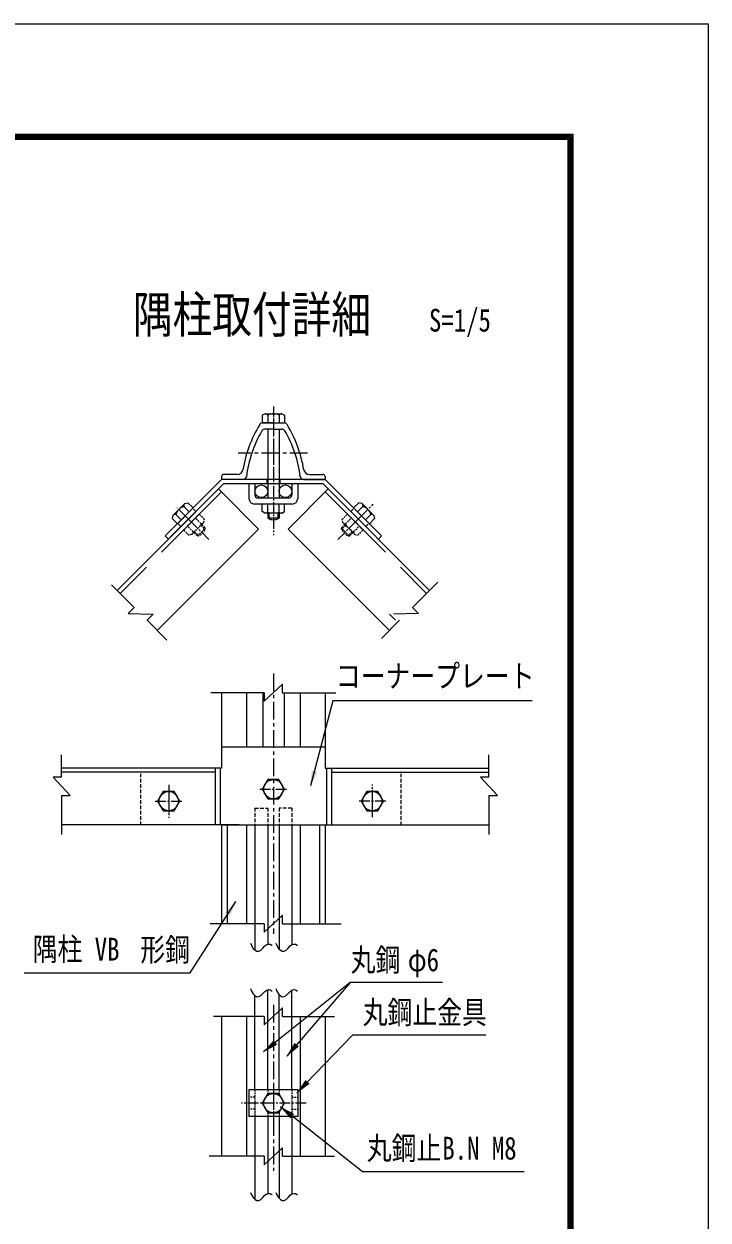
# Model space of a CAD drawing. Units: millimetres, scale not verified, with parts at other scales. Extents: x -4455 to 4455, y -3150 to 3150.
# Drawn here: x 3007 to 4455, y 618 to 3150 of the extents above; entities that cross this region are included whole.
import ezdxf
from ezdxf.enums import TextEntityAlignment as Align

# ---------------------------------------------------------------- set-up
doc = ezdxf.new("R2010")
doc.units = ezdxf.units.MM
doc.header["$LTSCALE"] = 30
for name, pattern in [('DASHED', [7.5, 6, -1.5]), ('USER1', [2, 1.25, -0.25, 0.25, -0.25]), ('USER2', [0.1875, 0.125, -0.0625]), ('USER4', [1.125, 0.75, -0.125, 0.125, -0.125]), ('USER5', [0.375, 0.25, -0.125])]:
    doc.linetypes.add(name, pattern=pattern)
for name, color, linetype, lineweight in [('0-0_D-STR-TXT', 3, 'Continuous', 13), ('0-1_D-STR2', 2, 'Continuous', 13), ('0-2_D-STR1', 1, 'Continuous', 18), ('0-3_D-STR-DIM', 4, 'Continuous', 13), ('0-4_D-BMK', 2, 'USER4', 13), ('0-6_D-STR3', 3, 'Continuous', 13), ('0-C_7詳細', 3, 'Continuous', 18), ('0-D_5寸法', 3, 'Continuous', 18), ('1-0_9断面', 7, 'Continuous', 9), ('1-1_D-TTL', 7, 'Continuous', 9)]:
    doc.layers.add(name, color=color, linetype=linetype, lineweight=lineweight)
doc.layers.add('0-8_D-TTL-TXT', color=7, linetype='Continuous')
doc.styles.add('ＭＳ ゴシック', font='')
doc.styles.get('ＭＳ ゴシック').set_extended_font_data('MS Gothic')

msp = doc.modelspace()

# ---------------------------------------------------------------- linework, layer by layer
at = {"layer": '0-0_D-STR-TXT'}
for points in [[(4082.44, 1717.79), (3661.11, 1717.79), (3613.81, 1537.52)], [(3007.37, 1141.53), (3358.46, 1141.53), (3455.27, 1292.72)], [(3892.91, 1121.01), (3697.35, 1121.01), (3514.23, 974.46)], [(3984.76, 1009.97), (3702.21, 1009.97), (3584.91, 887.69)], [(4066.02, 720.31), (3723.71, 720.31), (3549.68, 858.37)]]:
    msp.add_lwpolyline(points, dxfattribs=at)
for points in [[(3613.22, 1535.29), (3616.18, 1570.18), (3627.77, 1567.14)], [(3456.51, 1294.66), (3442.95, 1262.37), (3432.86, 1268.83)], [(3512.43, 973.03), (3535.63, 999.26), (3543.11, 989.91)], [(3583.31, 886.03), (3602.87, 915.08), (3611.52, 906.78)], [(3547.88, 859.8), (3578.63, 843.05), (3571.18, 833.66)]]:
    msp.add_solid(points, dxfattribs=at)
at = {"layer": '0-1_D-STR2', "color": 3, "linetype": 'USER5'}
for p, q in [((3495.97, 1490.63), (3495.97, 1455.29)), ((3495.97, 1490.63), (3522.97, 1490.63)), ((3522.97, 1490.63), (3522.97, 1455.29)), ((3573.87, 1490.63), (3546.87, 1490.63)), ((3546.87, 1490.63), (3546.87, 1455.29)), ((3573.87, 1490.63), (3573.87, 1455.29))]:
    msp.add_line(p, q, dxfattribs=at)
at = {"layer": '0-1_D-STR2', "color": 7, "lineweight": 9}
for p, q in [((3495.97, 1455.29), (3495.97, 1189.74)), ((3522.97, 1455.29), (3522.97, 1202.12)), ((3546.87, 1455.29), (3546.87, 1192.51)), ((3573.87, 1455.29), (3573.87, 1201.12)), ((3495.97, 894.37), (3495.97, 1093.31)), ((3522.97, 894.37), (3522.97, 1105.69)), ((3546.87, 894.37), (3546.87, 1096.08)), ((3573.87, 894.37), (3573.87, 1104.69)), ((3495.97, 837.37), (3495.97, 662.06)), ((3522.97, 837.37), (3522.97, 674.44)), ((3546.87, 837.37), (3546.87, 664.83)), ((3573.87, 837.37), (3573.87, 673.44))]:
    msp.add_line(p, q, dxfattribs=at)
at = {"layer": '0-1_D-STR2', "color": 7, "linetype": 'USER4', "lineweight": 9}
msp.add_line((3604.46, 865.87), (3467.12, 865.87), dxfattribs=at)
at = {"layer": '0-1_D-STR2', "color": 7, "lineweight": 9}
for centre in [(3509.47, 2161.11), (3560.37, 2161.11)]:
    msp.add_circle(centre, 13.5, dxfattribs=at)
at = {"layer": '0-2_D-STR1', "linetype": 'DASHED'}
for p, q in [((3425.16, 2159.52), (3210.64, 1945)), ((3644.69, 2159.52), (3859.2, 1945))]:
    msp.add_line(p, q, dxfattribs=at)
at = {"layer": '0-2_D-STR1'}
for p, q in [((3503.64, 2081.03), (3418.79, 2165.88)), ((3566.2, 2081.03), (3651.05, 2165.88)), ((3640.45, 2176.49), (3865.57, 1951.37)), ((3503.64, 2081.03), (3289.13, 1866.51)), ((3566.2, 2081.03), (3780.71, 1866.51)), ((3425.42, 1734.49), (3425.42, 1575.29)), ((3477.92, 1734.49), (3477.92, 1620.29)), ((3512.42, 1734.49), (3512.42, 1620.29)), ((3512.45, 1734.49), (3512.45, 1620.29)), ((3557.42, 1734.49), (3557.42, 1620.29)), ((3557.45, 1734.49), (3557.45, 1620.29)), ((3591.92, 1734.49), (3591.92, 1620.29)), ((3644.42, 1734.49), (3644.42, 1575.29)), ((3425.42, 1575.29), (3086.68, 1575.29)), ((3644.42, 1575.29), (3991.03, 1575.29)), ((3411.82, 1566.29), (3086.68, 1566.29)), ((3658.03, 1566.29), (3988.78, 1566.29)), ((3462.83, 1455.29), (3086.68, 1455.29)), ((3425.42, 1455.29), (3425.42, 1245.63)), ((3437.42, 1455.29), (3437.42, 1245.63)), ((3477.92, 1455.29), (3477.92, 1245.63)), ((3591.92, 1455.29), (3591.92, 1245.63)), ((3609.26, 1455.29), (3991.03, 1455.29)), ((3632.42, 1455.29), (3632.42, 1245.63)), ((3644.42, 1455.29), (3644.42, 1245.63)), ((3425.42, 1049.55), (3425.42, 753.42)), ((3477.92, 1049.55), (3477.92, 753.42)), ((3591.92, 1049.55), (3591.92, 753.42)), ((3644.42, 1049.55), (3644.42, 753.42))]:
    msp.add_line(p, q, dxfattribs=at)
at = {"layer": '0-3_D-STR-DIM'}
for p, q in [((3240.33, 1915.31), (3192.47, 1963.18)), ((3829.51, 1915.31), (3882.95, 1968.75)), ((3240.33, 1915.31), (3227.6, 1902.59)), ((3227.6, 1902.59), (3280.48, 1900.63)), ((3267.75, 1887.9), (3280.48, 1900.63)), ((3793.1, 1887.9), (3780.37, 1900.63)), ((3842.24, 1902.59), (3789.37, 1900.63)), ((3829.51, 1915.31), (3842.24, 1902.59)), ((3267.75, 1887.9), (3309.59, 1846.05)), ((3802.1, 1887.9), (3763.95, 1849.75)), ((3515.54, 1716.49), (3554.31, 1752.49)), ((3554.31, 1734.49), (3554.31, 1752.49)), ((3515.54, 1734.49), (3402.5, 1734.49)), ((3515.54, 1734.49), (3515.54, 1716.49)), ((3554.31, 1734.49), (3667.08, 1734.49)), ((3515.54, 1245.63), (3401.09, 1245.63)), ((3515.54, 1227.63), (3554.31, 1263.63)), ((3515.54, 1245.63), (3515.54, 1227.63)), ((3554.31, 1245.63), (3554.31, 1263.63)), ((3554.31, 1245.63), (3678.34, 1245.63)), ((3515.54, 1031.55), (3554.31, 1067.55)), ((3554.31, 1049.55), (3554.31, 1067.55)), ((3515.54, 1049.55), (3408.34, 1049.55)), ((3515.54, 1049.55), (3515.54, 1031.55)), ((3554.31, 1049.55), (3664.5, 1049.55)), ((3515.54, 735.42), (3554.31, 771.42)), ((3554.31, 753.42), (3554.31, 771.42)), ((3515.54, 753.42), (3399.13, 753.42)), ((3515.54, 753.42), (3515.54, 735.42)), ((3554.31, 753.42), (3664.5, 753.42))]:
    msp.add_line(p, q, dxfattribs=at)
for points in [[(3486.38, 1204.72), (3488.65, 1199.59), (3492.32, 1193.56), (3496.12, 1189.59), (3500.03, 1187.65), (3504.05, 1187.77), (3508.19, 1189.93), (3512.44, 1194.14), (3516.67, 1198.57), (3520.74, 1201.41), (3524.66, 1202.65), (3528.41, 1202.3), (3532.01, 1200.36), (3532.38, 1199.98)], [(3539.92, 1204.72), (3542.19, 1199.59), (3545.87, 1193.56), (3549.66, 1189.59), (3553.57, 1187.65), (3557.59, 1187.77), (3561.73, 1189.93), (3565.98, 1194.14), (3570.21, 1198.57), (3574.29, 1201.41), (3578.2, 1202.65), (3581.96, 1202.3), (3585.55, 1200.36), (3585.93, 1199.98)], [(3486.38, 1108.29), (3488.65, 1103.16), (3492.32, 1097.13), (3496.12, 1093.16), (3500.03, 1091.23), (3504.05, 1091.34), (3508.19, 1093.5), (3512.44, 1097.71), (3516.67, 1102.14), (3520.74, 1104.98), (3524.66, 1106.22), (3528.41, 1105.87), (3532.01, 1103.93), (3532.38, 1103.55)], [(3539.92, 1108.29), (3542.19, 1103.16), (3545.87, 1097.13), (3549.66, 1093.16), (3553.57, 1091.23), (3557.59, 1091.34), (3561.73, 1093.5), (3565.98, 1097.71), (3570.21, 1102.14), (3574.29, 1104.98), (3578.2, 1106.22), (3581.96, 1105.87), (3585.55, 1103.93), (3585.93, 1103.55)], [(3486.38, 677.04), (3488.65, 671.91), (3492.32, 665.88), (3496.12, 661.91), (3500.03, 659.97), (3504.05, 660.09), (3508.19, 662.25), (3512.44, 666.46), (3516.67, 670.89), (3520.74, 673.73), (3524.66, 674.97), (3528.41, 674.62), (3532.01, 672.68), (3532.38, 672.3)], [(3539.92, 677.04), (3542.19, 671.91), (3545.87, 665.88), (3549.66, 661.91), (3553.57, 659.97), (3557.59, 660.09), (3561.73, 662.25), (3565.98, 666.46), (3570.21, 670.89), (3574.29, 673.73), (3578.2, 674.97), (3581.96, 674.62), (3585.55, 672.68), (3585.93, 672.3)]]:
    msp.add_lwpolyline(points, dxfattribs=at)
at = {"layer": '0-4_D-BMK'}
for p, q in [((3534.92, 2340.52), (3534.92, 2068.32)), ((3671.38, 2058.93), (3746.36, 2133.91)), ((3398.36, 2059.03), (3331.71, 2125.68)), ((3313.45, 1539.48), (3313.45, 1470.09)), ((3313.45, 1529.25), (3313.45, 1481.42)), ((3506.36, 1530.29), (3563.48, 1530.29)), ((3744.4, 1471.1), (3744.4, 1540.49)), ((3284.89, 1505.29), (3342.01, 1505.29)), ((3772.96, 1505.29), (3715.84, 1505.29))]:
    msp.add_line(p, q, dxfattribs=at)
at = {"layer": '0-4_D-BMK', "linetype": 'USER1'}
for p, q in [((3534.92, 2316.11), (3534.92, 2181.42)), ((3607.47, 2241.59), (3460.74, 2241.59)), ((3534.92, 1775.5), (3534.92, 1224.02)), ((3534.92, 1073.88), (3534.92, 722.62))]:
    msp.add_line(p, q, dxfattribs=at)
at = {"layer": '0-6_D-STR3'}
for p, q in [((3517.28, 2325.29), (3511.4, 2321.89)), ((3511.4, 2321.89), (3511.4, 2306.09)), ((3511.4, 2306.09), (3558.44, 2306.09)), ((3517.28, 2325.29), (3552.56, 2325.29)), ((3522.92, 2321.89), (3522.92, 2306.09)), ((3546.92, 2321.89), (3546.92, 2306.09)), ((3552.56, 2325.29), (3558.44, 2321.89)), ((3558.44, 2321.89), (3558.44, 2306.09)), ((3522.92, 2292.59), (3522.92, 2146.49)), ((3546.92, 2292.59), (3546.92, 2146.49)), ((3425.42, 2186.09), (3305.94, 2066.6)), ((3644.42, 2186.09), (3425.42, 2186.09)), ((3644.42, 2186.09), (3763.91, 2066.6)), ((3429.4, 2176.49), (3312.73, 2059.81)), ((3483.32, 2176.49), (3483.32, 2145.89)), ((3495.92, 2176.49), (3495.92, 2152.49)), ((3573.92, 2176.49), (3573.92, 2152.49)), ((3586.52, 2176.49), (3586.52, 2145.89)), ((3347.26, 2135.08), (3322.31, 2110.13)), ((3345.67, 2128.69), (3356.85, 2117.51)), ((3347.26, 2135.08), (3353.82, 2136.83)), ((3353.82, 2136.83), (3365, 2125.66)), ((3574.52, 2133.89), (3495.32, 2133.89)), ((3567.92, 2146.49), (3501.92, 2146.49)), ((3558.44, 2133.89), (3511.4, 2133.89)), ((3511.4, 2118.01), (3511.4, 2133.89)), ((3522.92, 2116.74), (3522.92, 2133.89)), ((3546.92, 2116.74), (3546.92, 2133.89)), ((3558.44, 2118.01), (3558.44, 2133.89)), ((3716.02, 2136.83), (3704.85, 2125.66)), ((3724.17, 2128.69), (3712.99, 2117.51)), ((3722.58, 2135.08), (3716.02, 2136.83)), ((3722.58, 2135.08), (3747.53, 2110.13)), ((3322.31, 2110.13), (3320.56, 2103.57)), ((3320.56, 2103.57), (3331.73, 2092.4)), ((3328.7, 2111.72), (3339.88, 2100.54)), ((3365, 2125.66), (3331.73, 2092.4)), ((3517.16, 2114.69), (3511.4, 2118.01)), ((3552.68, 2114.69), (3517.16, 2114.69)), ((3522.92, 2114.69), (3522.92, 2104.03)), ((3546.92, 2104.03), (3522.92, 2104.03)), ((3546.92, 2114.69), (3546.92, 2104.03)), ((3552.68, 2114.69), (3558.44, 2118.01)), ((3704.85, 2125.66), (3738.11, 2092.4)), ((3741.14, 2111.72), (3729.97, 2100.54)), ((3749.29, 2103.57), (3738.11, 2092.4)), ((3747.53, 2110.13), (3749.29, 2103.57)), ((3312.73, 2059.81), (3305.94, 2066.6)), ((3757.12, 2059.81), (3763.91, 2066.6)), ((3425.42, 1620.29), (3644.42, 1620.29)), ((3425.42, 1455.29), (3644.42, 1455.29)), ((3586.52, 894.37), (3483.32, 894.37)), ((3483.32, 894.37), (3483.32, 837.37)), ((3586.52, 894.37), (3586.52, 837.37)), ((3586.52, 837.37), (3483.32, 837.37))]:
    msp.add_line(p, q, dxfattribs=at)
at = {"layer": '0-6_D-STR3', "linetype": 'USER1'}
for p, q in [((3372.88, 2084.51), (3331.71, 2125.68)), ((3696.96, 2084.51), (3738.13, 2125.68)), ((3696.96, 2084.51), (3738.13, 2125.68)), ((3744.4, 1481.33), (3744.4, 1529.16))]:
    msp.add_line(p, q, dxfattribs=at)
at = {"layer": '0-6_D-STR3', "color": 1, "linetype": 'USER2'}
for p, q in [((3344.89, 2079.24), (3378.15, 2112.51)), ((3382.12, 2092.24), (3370, 2104.36)), ((3389.37, 2101.28), (3378.15, 2112.51)), ((3680.47, 2101.28), (3691.7, 2112.51)), ((3687.72, 2092.24), (3699.84, 2104.36)), ((3724.96, 2079.24), (3691.7, 2112.51)), ((3356.11, 2068.02), (3344.89, 2079.24)), ((3365.15, 2075.27), (3353.03, 2087.39)), ((3362.53, 2069.74), (3387.65, 2094.86)), ((3374.15, 2066.28), (3391.12, 2083.25)), ((3381.88, 2089.09), (3390.28, 2080.69)), ((3383.58, 2090.78), (3391.12, 2083.25)), ((3387.65, 2094.86), (3389.37, 2101.28)), ((3686.27, 2090.78), (3678.73, 2083.25)), ((3695.7, 2066.28), (3678.73, 2083.25)), ((3687.96, 2089.09), (3679.57, 2080.69)), ((3682.19, 2094.86), (3680.47, 2101.28)), ((3707.31, 2069.74), (3682.19, 2094.86)), ((3704.69, 2075.27), (3716.81, 2087.39)), ((3713.73, 2068.02), (3724.96, 2079.24)), ((3362.53, 2069.74), (3356.11, 2068.02)), ((3366.61, 2073.81), (3374.15, 2066.28)), ((3368.3, 2075.51), (3376.7, 2067.12)), ((3701.54, 2075.51), (3693.15, 2067.12)), ((3703.24, 2073.81), (3695.7, 2066.28)), ((3707.31, 2069.74), (3713.73, 2068.02)), ((3495.92, 894.37), (3495.92, 837.37)), ((3522.97, 894.37), (3522.97, 885.91)), ((3546.87, 894.37), (3546.87, 885.91)), ((3573.92, 894.37), (3573.92, 837.37)), ((3495.92, 878.62), (3483.32, 878.62)), ((3573.92, 878.62), (3586.52, 878.62)), ((3495.92, 853.12), (3483.32, 853.12)), ((3522.97, 845.83), (3522.97, 837.37)), ((3546.87, 845.83), (3546.87, 837.37)), ((3573.92, 853.12), (3586.52, 853.12))]:
    msp.add_line(p, q, dxfattribs=at)
at = {"layer": '0-6_D-STR3', "linetype": 'USER5'}
for p, q in [((3371.06, 2118.15), (3364.27, 2124.94)), ((3371.06, 2118.15), (3364.27, 2124.94)), ((3698.78, 2118.15), (3705.57, 2124.94)), ((3698.78, 2118.15), (3705.57, 2124.94)), ((3339.24, 2086.33), (3332.45, 2093.12)), ((3339.24, 2086.33), (3332.45, 2093.12)), ((3730.6, 2086.33), (3737.39, 2093.12)), ((3730.6, 2086.33), (3737.39, 2093.12))]:
    msp.add_line(p, q, dxfattribs=at)
at = {"layer": '0-6_D-STR3', "color": 1}
for p, q in [((3525.32, 2114.69), (3525.32, 2102.81)), ((3544.52, 2114.69), (3544.52, 2102.81))]:
    msp.add_line(p, q, dxfattribs=at)
at = {"layer": '0-6_D-STR3', "color": 1, "linetype": 'USER5'}
for p, q in [((3253.45, 1563.29), (3253.45, 1455.29)), ((3804.4, 1563.29), (3804.4, 1455.29))]:
    msp.add_line(p, q, dxfattribs=at)
at = {"layer": '0-6_D-STR3', "color": 1, "linetype": 'USER1'}
msp.add_line((3534.92, 904.01), (3534.92, 827.44), dxfattribs=at)
at = {"layer": '0-6_D-STR3'}
msp.add_lwpolyline([(3640.45, 2176.49), (3429.4, 2176.49), (3204.28, 1951.37)], dxfattribs=at)
for points in [[(3558.44, 1530.29), (3546.68, 1550.66), (3523.16, 1550.66), (3511.4, 1530.29), (3523.16, 1509.92), (3546.68, 1509.92)], [(3336.97, 1505.29), (3325.21, 1525.66), (3301.69, 1525.66), (3289.93, 1505.29), (3301.69, 1484.92), (3325.21, 1484.92)], [(3720.88, 1505.29), (3732.64, 1484.92), (3756.16, 1484.92), (3767.92, 1505.29), (3756.16, 1525.66), (3732.64, 1525.66)], [(3558.44, 865.87), (3546.68, 886.24), (3523.16, 886.24), (3511.4, 865.87), (3523.16, 845.5), (3546.68, 845.5)]]:
    msp.add_lwpolyline(points, close=True, dxfattribs=at)
for centre in [(3534.92, 1530.29), (3313.45, 1505.29), (3744.4, 1505.29), (3534.92, 865.87)]:
    msp.add_circle(centre, 20.4, dxfattribs=at)
for centre, radius, start, end in [((3517.59, 2319.41), 5.88, 24.94299, 92.968), ((3534.92, 2302.38), 22.91, 58.40741, 121.59259), ((3552.26, 2319.41), 5.88, 87.032, 155.05701), ((3501.92, 2152.49), 6, 180, 270), ((3567.92, 2152.49), 6, 270, 0), ((3350.98, 2106.41), 22.91, 103.40741, 166.59259), ((3351.2, 2130.71), 5.88, 132.032, 200.05701), ((3495.32, 2145.89), 12, 180, 270), ((3574.52, 2145.89), 12, 270, 0), ((3718.64, 2130.71), 5.88, 339.94299, 47.968), ((3718.86, 2106.41), 22.91, 13.40741, 76.59259), ((3326.68, 2106.19), 5.88, 69.94299, 137.968), ((3517.16, 2123.77), 9.09, 270, 309.3382), ((3534.92, 2150.69), 36, 250.52878, 289.47122), ((3534.92, 2124.81), 24, 240, 300), ((3552.68, 2123.77), 9.09, 230.6618, 270), ((3743.16, 2106.19), 5.88, 42.032, 110.05701)]:
    msp.add_arc(centre, radius, start, end, dxfattribs=at)
at = {"layer": '0-6_D-STR3', "color": 1, "linetype": 'USER2'}
for centre, radius, start, end in [((3349.64, 2107.76), 36, 295.52878, 334.47122), ((3367.93, 2089.46), 24, 285, 345), ((3381.23, 2101.28), 9.09, 275.6618, 315), ((3701.91, 2089.46), 24, 195, 255), ((3688.62, 2101.28), 9.09, 225, 264.3382), ((3720.21, 2107.76), 36, 205.52878, 244.47122), ((3356.11, 2076.17), 9.09, 315, 354.3382), ((3713.74, 2076.17), 9.09, 185.6618, 225)]:
    msp.add_arc(centre, radius, start, end, dxfattribs=at)
at = {"layer": '0-C_7詳細', "color": 1, "linetype": 'USER5'}
for p, q in [((3521.42, 2186.09), (3521.42, 2176.49)), ((3548.42, 2186.09), (3548.42, 2176.49))]:
    msp.add_line(p, q, dxfattribs=at)
at = {"layer": '0-C_7詳細'}
for p, q in [((3495.92, 2176.49), (3483.32, 2176.49)), ((3586.52, 2176.49), (3573.92, 2176.49))]:
    msp.add_line(p, q, dxfattribs=at)
at = {"layer": '0-C_7詳細', "color": 4}
for p, q in [((3086.68, 1555.79), (3086.68, 1603.31)), ((3991.03, 1555.79), (3991.03, 1603.31)), ((3068.68, 1555.79), (3104.68, 1517.02)), ((3086.68, 1555.79), (3068.68, 1555.79)), ((3973.03, 1555.79), (4009.03, 1517.02)), ((3991.03, 1555.79), (3973.03, 1555.79)), ((3086.68, 1517.02), (3086.68, 1434.49)), ((3086.68, 1517.02), (3104.68, 1517.02)), ((3991.03, 1517.02), (3991.03, 1434.49)), ((3991.03, 1517.02), (4009.03, 1517.02))]:
    msp.add_line(p, q, dxfattribs=at)
at = {"layer": '0-C_7詳細', "color": 7, "lineweight": 9}
for p, q in [((3425.42, 1620.29), (3425.42, 1575.29)), ((3644.42, 1620.29), (3644.42, 1575.29)), ((3411.82, 1575.29), (3411.82, 1455.29)), ((3422.42, 1575.29), (3422.42, 1455.29)), ((3647.42, 1575.29), (3647.42, 1455.29)), ((3658.03, 1575.29), (3658.03, 1455.29))]:
    msp.add_line(p, q, dxfattribs=at)
at = {"layer": '0-D_5寸法'}
msp.add_line((3697.35, 1121.01), (3563.25, 965.14), dxfattribs=at)
msp.add_solid([(3561.75, 963.4), (3579.71, 993.46), (3588.79, 985.65)], dxfattribs=at)
at = {"layer": '1-0_9断面'}
for p, q in [((3534.92, 2306.09), (3512.43, 2306.09)), ((3534.92, 2306.09), (3557.42, 2306.09)), ((3534.92, 2292.59), (3517.13, 2292.59)), ((3534.92, 2292.59), (3552.72, 2292.59)), ((3425.42, 2192.09), (3425.42, 2186.09)), ((3470.66, 2186.09), (3425.42, 2186.09)), ((3458.65, 2196.59), (3429.92, 2196.59)), ((3599.19, 2186.09), (3644.42, 2186.09)), ((3611.19, 2196.59), (3639.92, 2196.59)), ((3644.42, 2192.09), (3644.42, 2186.09))]:
    msp.add_line(p, q, dxfattribs=at)
for centre, radius, start, end in [((3512.43, 2298.59), 7.5, 90, 148.81495), ((3557.42, 2298.59), 7.5, 31.18505, 90), ((3738.28, 2161.89), 271.5, 148.81495, 170.5186), ((3728.1, 2161.52), 252, 149.65378, 173.11487), ((3517.13, 2285.09), 7.5, 90, 149.98767), ((3552.72, 2285.09), 7.5, 30.01233, 90), ((3341.74, 2161.52), 252, 6.88513, 30.34622), ((3331.57, 2161.89), 271.5, 9.4814, 31.18505), ((3458.65, 2208.59), 12, 270, 350.5186), ((3611.19, 2208.59), 12, 189.4814, 270), ((3429.92, 2192.09), 4.5, 90, 180), ((3470.66, 2193.59), 7.5, 270, 352.36249), ((3599.19, 2193.59), 7.5, 187.63751, 270), ((3639.92, 2192.09), 4.5, 0, 90)]:
    msp.add_arc(centre, radius, start, end, dxfattribs=at)
at = {"layer": '1-1_D-TTL', "color": 2, "lineweight": 18}
msp.add_lwpolyline([(-4454.69, 3150.29), (4455.01, 3150.29), (4455.01, -3150.14), (-4454.69, -3150.14)], close=True, dxfattribs=at)
at = {"layer": '1-1_D-TTL'}
for points in [[(-4168.31, 2916.94), (4168.62, 2916.94), (4168.62, -2916.79), (-4168.31, -2916.79)], [(-4165.65, 2914.29), (4165.97, 2914.29), (4165.97, -2914.14), (-4165.65, -2914.14)], [(-4163, 2911.64), (4163.32, 2911.64), (4163.32, -2911.49), (-4163, -2911.49)], [(-4160.35, 2908.98), (4160.67, 2908.98), (4160.67, -2908.84), (-4160.35, -2908.84)], [(-4157.7, 2906.33), (4158.02, 2906.33), (4158.02, -2906.18), (-4157.7, -2906.18)]]:
    msp.add_lwpolyline(points, close=True, dxfattribs=at)

# ---------------------------------------------------------------- texts
at = {"layer": '0-0_D-STR-TXT', "style": 'ＭＳ ゴシック', "width": 0.8}
for s, p in [('コーナープレート', (3667.16, 1731.42)), ('隅柱 VB ', (3025.5, 1153.27)), ('形鋼', (3253.31, 1152.12)), ('丸鋼', (3698.6, 1130.57)), ('φ6', (3819.56, 1130.57)), ('丸鋼止金具', (3723.93, 1019.52)), ('丸鋼止', (3732.73, 732.08)), ('B.N M8', (3892.46, 732.08))]:
    msp.add_text(s, height=48.17, dxfattribs=at).set_placement(p, align=Align.BOTTOM_LEFT)
at = {"layer": '0-8_D-TTL-TXT', "style": 'ＭＳ ゴシック', "width": 0.8}
msp.add_text('隅柱取付詳細', height=76.98, dxfattribs=at).set_placement((3237.51, 2473.38), align=Align.BOTTOM_LEFT)
at = {"layer": '0-8_D-TTL-TXT', "color": 3, "style": 'ＭＳ ゴシック', "width": 0.8}
msp.add_text('S=1/5', height=48.17, dxfattribs=at).set_placement((3864.28, 2484.58), align=Align.BOTTOM_LEFT)

doc.saveas('drawing.dxf')
